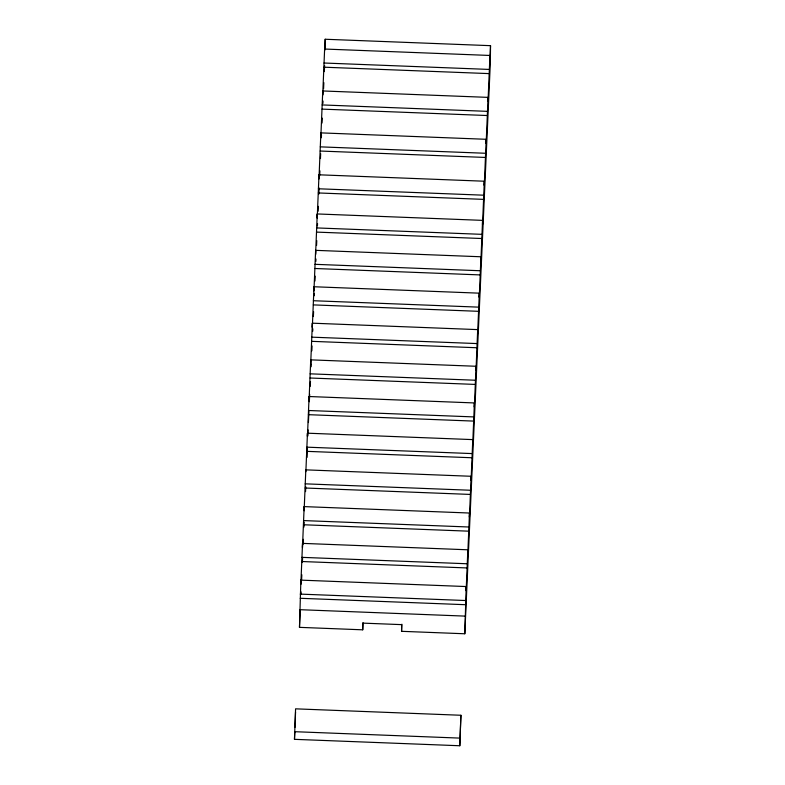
<?xml version="1.0" encoding="UTF-8"?>
<svg xmlns="http://www.w3.org/2000/svg" width="785" height="785" viewBox="0 0 785 785"><rect width="100%" height="100%" fill="white"/><g stroke="black" fill="none" stroke-linecap="round" stroke-linejoin="round"><path stroke-width="1.18" d="M294.473 739.333L295.582 708.835L460.913 715.263L459.794 745.75L294.473 739.333L294.797 732.111M295.543 712.113L295.013 727.303M363.033 622.701L362.719 629.815L299.477 627.352L300.881 580.135L466.202 586.552L466.153 590.732L467.85 549.794L302.529 543.377L300.832 584.315L300.881 580.135M302.529 543.377L302.47 547.557L304.168 506.61L469.489 513.027L469.44 517.207L471.137 476.279L305.816 469.862L304.276 507.188M304.119 510.79L304.168 506.61M305.865 471.648L307.455 433.192L472.776 439.61L472.727 443.79L474.415 402.94L309.094 396.523L307.455 436.175M307.269 448.245L307.082 457.38M307.416 436.332L307.455 433.192M309.094 396.523L309.045 400.703L310.732 359.854L476.053 366.271L476.004 370.451L477.692 329.612L312.371 323.185L310.683 364.034L310.732 359.854M312.371 323.185L312.322 327.365L314 286.751L479.321 293.168L479.272 297.348L480.95 256.774L315.629 250.346L313.951 290.921L314 286.751M315.629 250.346L315.58 254.526L317.258 213.952L482.579 220.369L482.53 224.549L484.335 181.217L319.004 174.8L317.209 218.132L317.258 213.952M319.004 174.8L318.955 178.98L320.879 132.881L486.209 139.298L486.15 143.478L488.084 97.379L322.753 90.962L320.829 137.061L320.879 132.881M322.753 90.962L322.704 95.142L324.627 49.043L489.958 55.46L489.899 59.64L490.527 45.667L325.206 39.25L324.735 49.73M325.078 49.857L325.206 39.25M362.719 629.815L362.798 623.123L401.645 624.634L401.567 631.317L464.798 633.77L490.311 63.34L490.527 45.667M459.794 745.75L460.913 715.263M464.798 633.77L466.202 586.552M467.85 549.794L467.801 553.974L469.489 513.027M471.137 476.279L471.088 480.459L472.776 439.61M474.415 402.94L474.366 407.121L476.053 366.271M477.692 329.612L477.643 333.782L479.321 293.168M480.95 256.774L480.901 260.944L482.579 220.369M484.335 181.217L484.276 185.397L486.209 139.298M488.084 97.379L488.025 101.559L489.958 55.46M307.818 435.999L308.093 429.876M308.417 422.536L308.917 411.517M309.349 401.724L309.683 394.374M299.477 627.352L300.243 610.239M300.959 594.333L301.067 591.89M301.617 579.664L301.832 574.767M302.382 562.541L302.598 557.654M303.196 544.201L303.412 539.305M303.962 527.078L304.178 522.192M305.551 491.616L305.767 486.729M310.252 386.367L310.477 381.461M311.135 366.772L311.243 364.318M311.841 350.846L312.067 345.95M312.724 331.25L312.832 328.807M313.382 316.561L313.598 311.655M314.304 295.739L314.422 293.286M314.962 281.04L315.187 276.143M315.845 261.444L315.953 258.991M316.551 245.528L316.777 240.622M317.434 225.933L317.542 223.48M318.092 211.234L318.308 206.337M318.857 194.091L319.132 187.968M319.672 175.712L319.897 170.816M320.447 158.57L320.663 153.674M321.369 137.748L321.487 135.305M322.027 123.059L322.252 118.152M322.91 103.463L323.018 101.01M323.567 88.764L323.842 82.641M324.333 71.621L324.607 65.498M401.567 631.317L401.881 624.212M324.009 63.016L489.33 69.433M323.96 67.196L489.281 73.613M322.135 104.935L487.456 111.352M322.076 109.115L487.406 115.532M320.26 146.854L485.581 153.271M320.201 151.034L485.532 157.451M318.386 188.773L483.707 195.19M318.327 192.953L483.658 199.37M316.63 227.925L481.951 234.342M316.581 232.105L481.902 238.522M315.001 264.319L480.332 270.747M314.952 268.499L480.273 274.917M313.372 300.724L478.703 307.141M313.323 304.894L478.644 311.321M311.743 337.158L477.074 343.575M311.694 341.338L477.015 347.755M310.104 373.827L475.435 380.244M310.055 378.007L475.376 384.424M308.466 410.496L473.787 416.913M308.417 414.676L473.738 421.094M306.827 447.165L472.148 453.583M306.778 451.346L472.099 457.763M305.188 483.835L470.509 490.252M305.139 488.015L470.46 494.432M303.54 520.583L468.871 527M303.491 524.763L468.812 531.18M301.901 557.35L467.222 563.767M301.852 561.52L467.173 567.947M300.253 594.108L465.584 600.525M300.204 598.288L465.525 604.705M299.693 609.68L465.014 616.107M294.561 731.689L459.892 738.106"/></g></svg>
